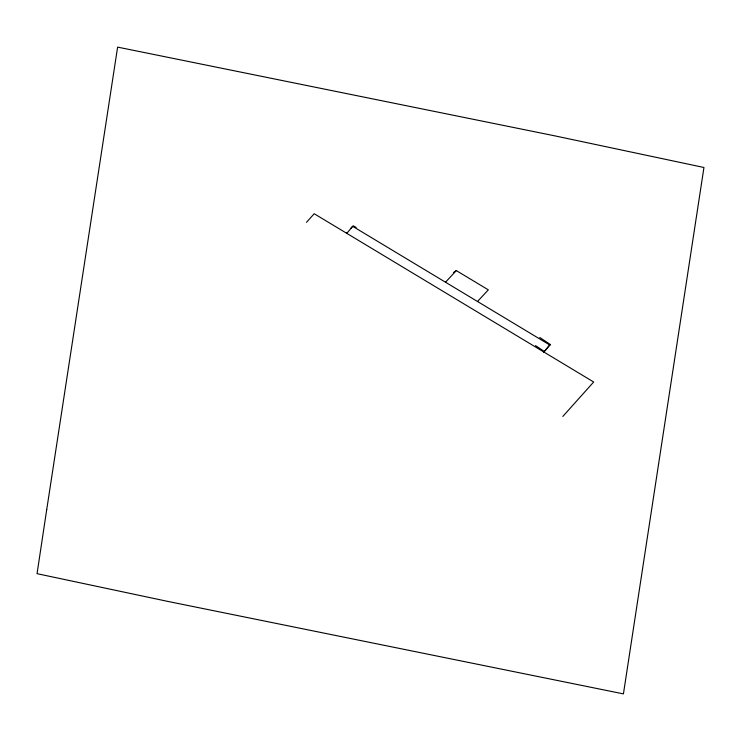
<?xml version="1.0" encoding="UTF-8"?>
<svg xmlns="http://www.w3.org/2000/svg" width="741" height="741" viewBox="0 0 741 741"><rect width="100%" height="100%" fill="white"/><g stroke="black" fill="none" stroke-linecap="round" stroke-linejoin="round"><path stroke-width="1.11" d="M346.992 232.646L346.788 233.35L353.142 225.773L356.171 227.441M550.23 344.454L543.875 352.021L550.23 344.454L539.763 337.461M306.496 222.337L314.203 213.732L593.671 382.004L562.827 416.442M350.836 228.348L352.373 226.635M445.508 282.219L456.317 270.585L488.319 289.851L477.5 301.485M453.483 272.54L456.317 270.585M352.938 226.477L550.026 345.158M535.511 345.602L544.079 351.317M46.72 509.595L37.05 573.673L167.707 601.386L623.431 693.882L703.95 167.485L554.185 135.723L117.615 47.118L46.72 509.595"/></g></svg>
